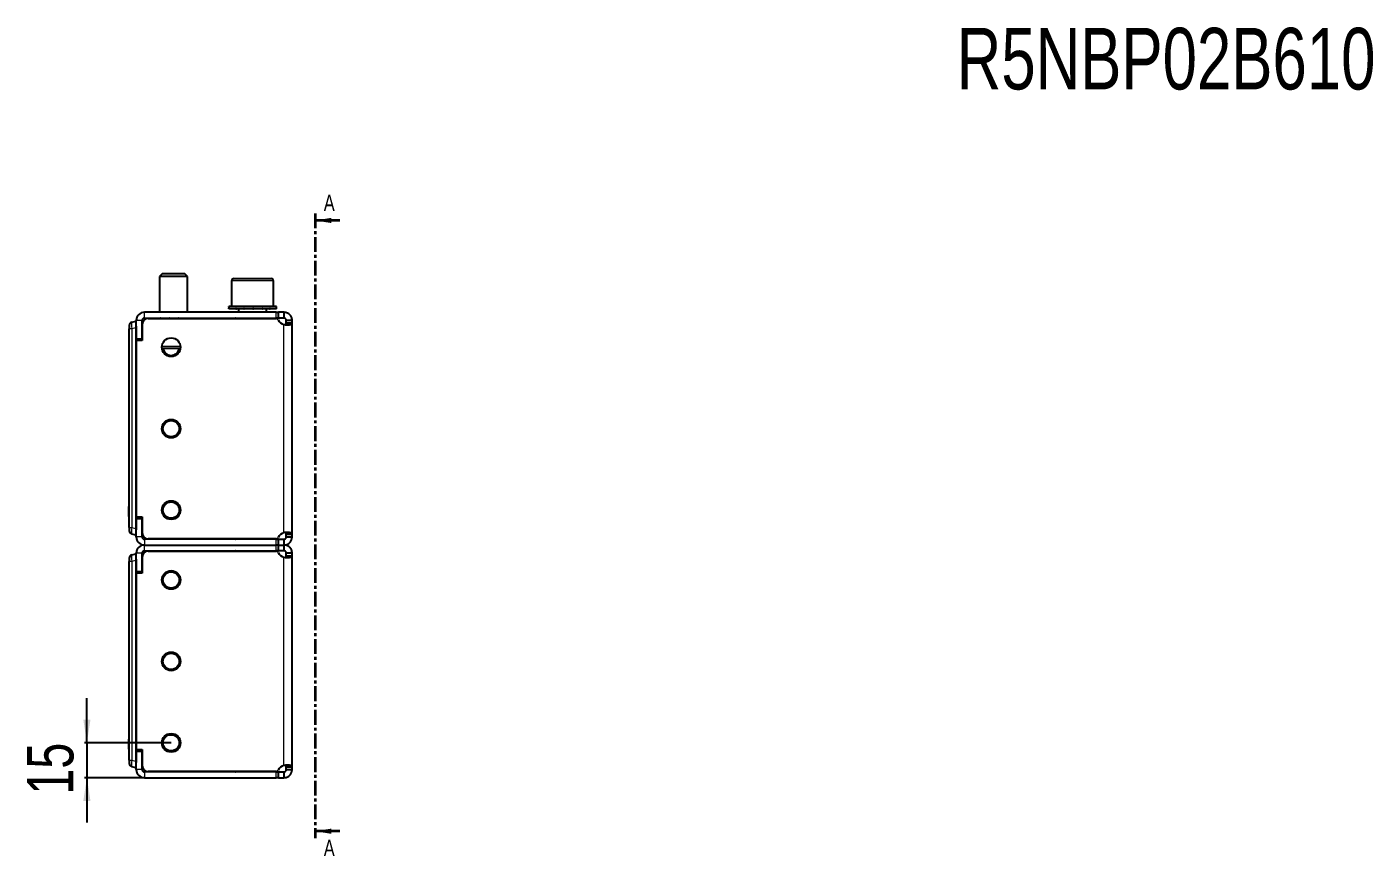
# Model space of a CAD drawing. Header units: millimetres. Extents: x 0 to 2427, y -808 to 612.
# Drawn here: x 712 to 1291, y 256 to 612 of the extents above; entities that cross this region are included whole.
import ezdxf

# ---------------------------------------------------------------- set-up
doc = ezdxf.new("R2010")
doc.units = ezdxf.units.MM
doc.linetypes.add('CENTER', pattern=[10.16, 6.35, -1.27, 1.27, -1.27])
doc.layers.add('FORMAT', color=7, linetype='Continuous')
doc.styles.add('SLDTEXTSTYLE0', font='TXT', dxfattribs={"width": 0.75})
doc.dimstyles.new('SLDDIMSTYLE1', dxfattribs={"dimtxt": 20, "dimasz": 10, "dimexe": 0, "dimexo": 0.0625, "dimgap": 5, "dimtad": 2, "dimdec": 1, "dimrnd": 1e-09, "dimzin": 12, "dimdsep": 46, "dimtxsty": 'SLDTEXTSTYLE0', "dimsah": 1, "dimcen": 0.09, "dimadec": 0, "dimazin": 3, "dimtfac": 1, "dimtmove": 0, "dimatfit": 0, "dimfxl": 0, "dimfrac": 2, "dimtolj": 1, "dimtzin": 12, "dimarcsym": 0})

# ---------------------------------------------------------------- blocks, each defined once
blk = doc.blocks.new('_D_3')
at = {"layer": 'FORMAT'}
for p, q in [((737.73, 304.39), (737.73, 323.62)), ((773.92, 304.39), (736.73, 304.39)), ((737.73, 304.39), (737.73, 289.39)), ((762.42, 289.39), (736.73, 289.39)), ((737.73, 289.39), (737.73, 270.16))]:
    blk.add_line(p, q, dxfattribs=at)
for points in [[(737.73, 304.39), (739.27, 314.39), (736.19, 314.39)], [(737.73, 289.39), (736.19, 279.39), (739.27, 279.39)]]:
    blk.add_solid(points, dxfattribs=at)
at = {"layer": 'FORMAT', "insert": (711.95, 282.11), "char_height": 20, "attachment_point": 1, "rotation": 90, "style": 'SLDTEXTSTYLE0'}
blk.add_mtext('15', dxfattribs=at)

msp = doc.modelspace()

# ---------------------------------------------------------------- linework, layer by layer
at = {"color": 7, "linetype": 'CENTER', "lineweight": 35}
msp.add_line((835.8, 531.87), (835.8, 263.4), dxfattribs=at)
at = {"color": 7, "linetype": 'Continuous', "lineweight": 35}
for p, q in [((846.44, 528.87), (835.8, 528.87)), ((846.44, 266.4), (835.8, 266.4))]:
    msp.add_line(p, q, dxfattribs=at)
at = {"color": 7, "linetype": 'Continuous', "lineweight": 25}
for p, q in [((770.01, 505.89), (768.93, 504.82)), ((768.93, 504.82), (768.93, 489.39)), ((780.93, 504.82), (768.93, 504.82)), ((779.86, 505.89), (770.01, 505.89)), ((780.93, 504.82), (779.86, 505.89)), ((780.93, 489.39), (780.93, 504.82)), ((800.93, 503.89), (816.93, 503.89)), ((816.93, 503.89), (816.93, 503.89)), ((799.93, 502.89), (799.93, 491.89)), ((817.93, 491.89), (817.93, 502.89)), ((798.68, 491.89), (798.68, 490.89)), ((798.68, 491.89), (798.69, 491.89)), ((798.69, 491.89), (798.69, 491.64)), ((799.52, 491.89), (798.69, 491.89)), ((799.52, 491.89), (799.62, 491.89)), ((799.62, 491.89), (799.62, 491.64)), ((801.79, 491.89), (799.62, 491.89)), ((801.79, 491.89), (801.97, 491.89)), ((801.97, 491.89), (801.97, 491.64)), ((805.14, 491.89), (801.97, 491.89)), ((805.14, 491.89), (805.38, 491.89)), ((805.38, 491.89), (805.38, 491.64)), ((809.08, 491.89), (805.38, 491.89)), ((809.08, 491.89), (809.15, 491.89)), ((809.28, 491.89), (809.33, 491.89)), ((809.33, 491.89), (809.33, 491.64)), ((812.99, 491.89), (809.33, 491.89)), ((812.99, 491.89), (813.22, 491.89)), ((813.22, 491.89), (813.22, 491.64)), ((816.28, 491.89), (813.22, 491.89)), ((816.28, 491.89), (816.45, 491.89)), ((816.45, 491.89), (816.45, 491.64)), ((818.46, 491.89), (816.45, 491.89)), ((818.46, 491.89), (818.55, 491.89)), ((818.55, 491.89), (818.55, 491.64)), ((819.18, 491.89), (818.55, 491.89)), ((819.18, 490.89), (819.18, 491.89)), ((819.18, 491.89), (819.18, 491.89)), ((819.03, 489.39), (762.43, 489.39)), ((762.43, 486.89), (819.03, 486.89)), ((764.03, 486.79), (819.01, 486.79)), ((764.68, 486.89), (764.68, 486.79)), ((764.97, 486.89), (764.97, 486.79)), ((766.66, 486.89), (766.66, 486.79)), ((769.61, 486.89), (769.61, 486.79)), ((773.37, 486.89), (773.37, 486.79)), ((777.36, 486.89), (777.36, 486.79)), ((780.99, 486.89), (780.99, 486.79)), ((783.69, 486.89), (783.69, 486.79)), ((785.06, 486.89), (785.06, 486.79)), ((785.18, 486.79), (785.18, 486.89)), ((798.68, 490.89), (798.69, 490.89)), ((798.69, 490.89), (798.69, 491.14)), ((799.52, 490.89), (798.69, 490.89)), ((799.52, 490.89), (799.62, 490.89)), ((799.62, 490.89), (799.62, 491.14)), ((801.79, 490.89), (799.62, 490.89)), ((801.79, 490.89), (801.97, 490.89)), ((801.97, 490.89), (801.97, 491.14)), ((805.14, 490.89), (801.97, 490.89)), ((802.93, 490.89), (802.93, 489.39)), ((805.14, 490.89), (805.38, 490.89)), ((805.38, 490.89), (805.38, 491.14)), ((809.08, 490.89), (805.38, 490.89)), ((809.08, 490.89), (809.23, 490.89)), ((809.23, 490.89), (809.33, 490.89)), ((809.33, 490.89), (809.33, 491.14)), ((812.99, 490.89), (809.33, 490.89)), ((812.99, 490.89), (813.22, 490.89)), ((813.22, 490.89), (813.22, 491.14)), ((816.28, 490.89), (813.22, 490.89)), ((814.93, 489.39), (814.93, 490.89)), ((816.28, 490.89), (816.45, 490.89)), ((816.45, 490.89), (816.45, 491.14)), ((818.46, 490.89), (816.45, 490.89)), ((818.46, 490.89), (818.55, 490.89)), ((818.55, 490.89), (818.55, 491.14)), ((819.18, 490.89), (818.55, 490.89)), ((819.03, 489.39), (820.03, 489.39)), ((820.03, 486.89), (819.03, 486.89)), ((819.18, 490.89), (819.18, 490.89)), ((820.03, 486.89), (820.03, 489.39)), ((822.43, 489.39), (820.03, 489.39)), ((822.43, 486.89), (820.03, 486.89)), ((822.43, 489.39), (822.43, 486.89)), ((755.93, 483.74), (755.93, 482.29)), ((755.93, 407.84), (755.93, 482.29)), ((757.04, 485.19), (758.73, 485.64)), ((758.73, 485.64), (758.93, 485.64)), ((758.73, 482.74), (758.73, 396.54)), ((758.93, 477.94), (758.93, 485.89)), ((758.93, 483.37), (758.93, 395.92)), ((761.43, 477.94), (761.43, 485.89)), ((761.53, 484.29), (761.53, 477.29)), ((825.93, 485.89), (823.43, 485.89)), ((823.43, 484.67), (823.43, 485.89)), ((825.93, 484.67), (823.43, 484.67)), ((825.93, 484.67), (825.93, 485.89)), ((825.93, 394.11), (825.93, 484.67)), ((758.93, 477.94), (761.43, 477.94)), ((758.93, 401.49), (758.93, 477.29)), ((761.53, 477.29), (758.93, 477.29)), ((761.53, 478.87), (761.43, 478.66)), ((777.9, 473.89), (769.96, 473.89)), ((755.73, 405.9), (755.93, 405.9)), ((755.73, 405.55), (755.93, 405.55)), ((755.73, 404.82), (755.73, 405.55)), ((755.93, 399.64), (755.93, 407.84)), ((755.73, 404.82), (755.93, 404.82)), ((755.73, 403.87), (755.73, 403.98)), ((755.73, 402.42), (755.93, 402.42)), ((755.73, 401.88), (755.73, 402.42)), ((755.73, 401.88), (755.93, 401.88)), ((755.73, 401.59), (755.93, 401.59)), ((755.93, 396.99), (755.93, 399.64)), ((758.93, 401.49), (761.53, 401.49)), ((758.93, 400.84), (761.43, 400.84)), ((758.93, 392.89), (758.93, 400.84)), ((761.43, 392.89), (761.43, 400.84)), ((761.53, 400.41), (761.43, 400.63)), ((761.53, 401.49), (761.53, 394.49)), ((755.93, 396.99), (755.93, 395.54)), ((758.73, 393.64), (757.04, 394.09)), ((758.93, 393.64), (758.73, 393.64)), ((823.43, 394.11), (825.93, 394.11)), ((823.43, 392.89), (823.43, 394.11)), ((825.93, 392.89), (825.93, 394.11)), ((819.03, 391.89), (762.43, 391.89)), ((762.43, 389.39), (819.03, 389.39)), ((819.01, 391.99), (764.03, 391.99)), ((819.03, 391.89), (820.03, 391.89)), ((820.03, 389.39), (819.03, 389.39)), ((820.03, 389.39), (820.03, 391.89)), ((820.03, 391.89), (822.43, 391.89)), ((820.03, 386.89), (820.03, 389.39)), ((820.03, 389.39), (822.43, 389.39)), ((822.43, 391.89), (822.43, 389.39)), ((822.43, 389.39), (822.43, 386.89)), ((823.43, 392.89), (825.93, 392.89)), ((755.93, 383.74), (755.93, 382.29)), ((755.93, 307.84), (755.93, 382.29)), ((757.04, 385.19), (758.73, 385.64)), ((758.73, 385.64), (758.93, 385.64)), ((758.73, 382.74), (758.73, 296.54)), ((758.93, 377.94), (758.93, 385.89)), ((758.93, 383.37), (758.93, 295.92)), ((761.43, 377.94), (761.43, 385.89)), ((761.53, 384.29), (761.53, 377.29)), ((762.43, 386.89), (819.03, 386.89)), ((764.03, 386.79), (819.01, 386.79)), ((820.03, 386.89), (819.03, 386.89)), ((822.43, 386.89), (820.03, 386.89)), ((825.93, 385.89), (823.43, 385.89)), ((823.43, 384.67), (823.43, 385.89)), ((825.93, 384.67), (823.43, 384.67)), ((825.93, 384.67), (825.93, 385.89)), ((825.93, 294.11), (825.93, 384.67)), ((758.93, 377.94), (761.43, 377.94)), ((758.93, 301.49), (758.93, 377.29)), ((761.53, 377.29), (758.93, 377.29)), ((761.53, 378.87), (761.43, 378.66)), ((755.93, 299.64), (755.93, 307.84)), ((755.73, 305.9), (755.93, 305.9)), ((755.73, 305.55), (755.93, 305.55)), ((755.73, 304.82), (755.73, 305.55)), ((755.73, 304.82), (755.93, 304.82)), ((755.73, 303.87), (755.73, 303.98)), ((755.73, 302.42), (755.93, 302.42)), ((755.73, 301.88), (755.73, 302.42)), ((755.73, 301.88), (755.93, 301.88)), ((755.73, 301.59), (755.93, 301.59)), ((758.93, 301.49), (761.53, 301.49)), ((761.53, 301.49), (761.53, 294.49)), ((755.93, 296.99), (755.93, 299.64)), ((755.93, 296.99), (755.93, 295.54)), ((758.93, 292.89), (758.93, 300.84)), ((758.93, 300.84), (761.43, 300.84)), ((761.43, 292.89), (761.43, 300.84)), ((761.53, 300.41), (761.43, 300.63)), ((758.73, 293.64), (757.04, 294.09)), ((758.93, 293.64), (758.73, 293.64)), ((819.03, 291.89), (762.43, 291.89)), ((762.43, 289.39), (819.03, 289.39)), ((819.01, 291.99), (764.03, 291.99)), ((819.03, 291.89), (820.03, 291.89)), ((820.03, 289.39), (819.03, 289.39)), ((820.03, 289.39), (820.03, 291.89)), ((820.03, 291.89), (822.43, 291.89)), ((820.03, 289.39), (822.43, 289.39)), ((822.43, 291.89), (822.43, 289.39)), ((823.43, 294.11), (825.93, 294.11)), ((823.43, 292.89), (823.43, 294.11)), ((823.43, 292.89), (825.93, 292.89)), ((825.93, 292.89), (825.93, 294.11))]:
    msp.add_line(p, q, dxfattribs=at)
at = {"color": 8, "linetype": 'Continuous', "lineweight": 18}
for p, q in [((817.93, 502.89), (799.93, 502.89)), ((762.43, 486.89), (762.43, 489.39)), ((819.03, 486.89), (819.03, 489.39)), ((757.04, 482.29), (755.93, 482.29)), ((758.73, 482.74), (757.04, 482.29)), ((757.04, 482.29), (757.04, 396.99)), ((761.43, 485.89), (758.93, 485.89)), ((822.43, 394.67), (822.43, 484.12)), ((759.13, 477.94), (759.13, 477.29)), ((769.96, 474.89), (777.9, 474.89)), ((755.73, 403.7), (755.93, 403.7)), ((759.13, 401.49), (759.13, 400.84)), ((755.93, 396.99), (757.04, 396.99)), ((757.04, 396.99), (758.73, 396.54)), ((761.43, 392.89), (758.93, 392.89)), ((762.43, 391.89), (762.43, 389.39)), ((762.43, 386.89), (762.43, 389.39)), ((819.03, 389.39), (819.03, 391.89)), ((819.03, 386.89), (819.03, 389.39)), ((757.04, 382.29), (755.93, 382.29)), ((758.73, 382.74), (757.04, 382.29)), ((757.04, 382.29), (757.04, 296.99)), ((761.43, 385.89), (758.93, 385.89)), ((822.43, 294.67), (822.43, 384.12)), ((759.13, 377.94), (759.13, 377.29)), ((755.73, 303.7), (755.93, 303.7)), ((759.13, 301.49), (759.13, 300.84)), ((755.93, 296.99), (757.04, 296.99)), ((757.04, 296.99), (758.73, 296.54)), ((761.43, 292.89), (758.93, 292.89)), ((762.43, 291.89), (762.43, 289.39)), ((819.03, 289.39), (819.03, 291.89))]:
    msp.add_line(p, q, dxfattribs=at)
at = {"color": 7, "linetype": 'Continuous', "lineweight": 25}
for centre, radius in [((773.93, 474.39), 4), ((773.93, 439.39), 4), ((773.93, 439.39), 3.5), ((773.93, 404.39), 4), ((773.93, 404.39), 3.5), ((773.93, 374.39), 4), ((773.93, 374.39), 3.5), ((773.93, 339.39), 4), ((773.93, 339.39), 3.5), ((773.93, 304.39), 4), ((773.93, 304.39), 3.5)]:
    msp.add_circle(centre, radius, dxfattribs=at)
for centre, radius, start, end in [((800.93, 502.89), 1, 90, 180), ((816.93, 502.89), 1, 0, 90), ((762.43, 485.89), 3.5, 90, 180), ((762.43, 485.89), 1, 90, 180), ((764.03, 484.29), 2.5, 90, 180), ((801.58, 486.54), 0.35, 45.58469, 90), ((816.28, 486.54), 0.35, 90, 134.41531), ((819.01, 485.79), 1, 22.88538, 90), ((823.15, 487.54), 3.5, 202.88538, 258.10519), ((757.43, 483.74), 1.5, 105, 180), ((773.93, 474.39), 3.5, 188.21321, 351.78679), ((757.43, 395.54), 1.5, 180, 255), ((764.03, 394.49), 2.5, 180, 270), ((823.15, 391.24), 3.5, 101.89481, 157.11462), ((762.43, 392.89), 3.5, 180, 270), ((762.43, 385.89), 3.5, 90, 180), ((762.43, 392.89), 1, 180, 270), ((801.58, 392.24), 0.35, 270, 314.41531), ((816.28, 392.24), 0.35, 225.58469, 270), ((819.01, 392.99), 1, 270, 337.11462), ((757.43, 383.74), 1.5, 105, 180), ((762.43, 385.89), 1, 90, 180), ((764.03, 384.29), 2.5, 90, 180), ((801.58, 386.54), 0.35, 45.58469, 90), ((816.28, 386.54), 0.35, 90, 134.41531), ((819.01, 385.79), 1, 22.88538, 90), ((823.15, 387.54), 3.5, 202.88538, 258.10519), ((757.43, 295.54), 1.5, 180, 255), ((762.43, 292.89), 3.5, 180, 270), ((762.43, 292.89), 1, 180, 270), ((764.03, 294.49), 2.5, 180, 270), ((801.58, 292.24), 0.35, 270, 314.41531), ((816.28, 292.24), 0.35, 225.58469, 270), ((819.01, 292.99), 1, 270, 337.11462), ((823.15, 291.24), 3.5, 101.89481, 157.11462)]:
    msp.add_arc(centre, radius, start, end, dxfattribs=at)
at = {"color": 8, "linetype": 'Continuous', "lineweight": 18}
for centre, major_axis, start_param, end_param in [((757.43, 482.19), (-0.38, 3), 0.016741, 1.520499), ((757.43, 397.1), (0.38, 3), 1.621093, 3.124852), ((757.43, 382.19), (-0.38, 3), 0.016741, 1.520499), ((757.43, 297.1), (0.38, 3), 1.621093, 3.124852)]:
    msp.add_ellipse(centre, major_axis=major_axis, ratio=0.123038, start_param=start_param, end_param=end_param, dxfattribs=at)
at = {"color": 7, "linetype": 'Continuous', "lineweight": 25}
for centre, major_axis, start_param, end_param in [((770.32, 485.64), (-11.57, -3.1), 6.030113, 6.216148), ((770.32, 393.64), (-11.57, 3.1), 0.067037, 0.253072), ((770.32, 385.64), (-11.57, -3.1), 6.030113, 6.216148), ((770.32, 293.64), (-11.57, 3.1), 0.067037, 0.253072)]:
    msp.add_ellipse(centre, major_axis=major_axis, ratio=0.250563, start_param=start_param, end_param=end_param, dxfattribs=at)
for points, knots in [([(798.69, 491.64), (798.69, 491.68), (798.69, 491.75), (798.68, 491.83), (798.68, 491.87), (798.68, 491.89)], [0, 0, 0, 0, 0.499981, 0.749988, 1, 1, 1, 1]), ([(799.62, 491.64), (799.6, 491.68), (799.58, 491.75), (799.54, 491.83), (799.53, 491.87), (799.52, 491.89)], [0, 0, 0, 0, 0.499981, 0.749988, 1, 1, 1, 1]), ([(801.97, 491.64), (801.94, 491.68), (801.89, 491.75), (801.83, 491.83), (801.8, 491.87), (801.79, 491.89)], [0, 0, 0, 0, 0.499981, 0.749988, 1, 1, 1, 1]), ([(805.38, 491.64), (805.34, 491.68), (805.28, 491.75), (805.2, 491.83), (805.16, 491.87), (805.14, 491.89)], [0, 0, 0, 0, 0.4999808, 0.7499881, 1, 1, 1, 1]), ([(809.33, 491.64), (809.29, 491.68), (809.22, 491.75), (809.14, 491.83), (809.1, 491.87), (809.08, 491.89)], [0, 0, 0, 0, 0.499981, 0.749988, 1, 1, 1, 1]), ([(809.33, 491.64), (809.31, 491.71), (809.28, 491.84), (809.24, 491.88), (809.23, 491.89)], [0, 0, 0, 0, 0.561794, 1, 1, 1, 1]), ([(813.22, 491.64), (813.18, 491.68), (813.12, 491.75), (813.05, 491.83), (813.01, 491.87), (812.99, 491.89)], [0, 0, 0, 0, 0.499981, 0.749988, 1, 1, 1, 1]), ([(816.45, 491.64), (816.43, 491.68), (816.38, 491.75), (816.33, 491.83), (816.3, 491.87), (816.28, 491.89)], [0, 0, 0, 0, 0.499981, 0.749988, 1, 1, 1, 1]), ([(818.55, 491.64), (818.53, 491.68), (818.51, 491.75), (818.48, 491.83), (818.46, 491.87), (818.46, 491.89)], [0, 0, 0, 0, 0.499981, 0.749988, 1, 1, 1, 1]), ([(764.94, 486.79), (764.94, 486.8), (764.93, 486.84), (764.92, 486.87), (764.92, 486.89)], [0, 0, 0, 0, 0.374848, 1, 1, 1, 1]), ([(766.57, 486.79), (766.57, 486.8), (766.55, 486.84), (766.53, 486.87), (766.52, 486.89)], [0, 0, 0, 0, 0.374848, 1, 1, 1, 1]), ([(769.48, 486.79), (769.47, 486.8), (769.44, 486.84), (769.41, 486.87), (769.4, 486.89)], [0, 0, 0, 0, 0.374848, 1, 1, 1, 1]), ([(773.22, 486.79), (773.21, 486.8), (773.17, 486.84), (773.14, 486.87), (773.12, 486.89)], [0, 0, 0, 0, 0.374848, 1, 1, 1, 1]), ([(777.22, 486.79), (777.2, 486.8), (777.17, 486.84), (777.14, 486.87), (777.12, 486.89)], [0, 0, 0, 0, 0.374848, 1, 1, 1, 1]), ([(780.87, 486.79), (780.86, 486.8), (780.83, 486.84), (780.8, 486.87), (780.78, 486.89)], [0, 0, 0, 0, 0.374848, 1, 1, 1, 1]), ([(783.61, 486.79), (783.61, 486.8), (783.59, 486.84), (783.57, 486.87), (783.56, 486.89)], [0, 0, 0, 0, 0.374848, 1, 1, 1, 1]), ([(785.04, 486.79), (785.04, 486.8), (785.03, 486.84), (785.02, 486.87), (785.02, 486.89)], [0, 0, 0, 0, 0.374848, 1, 1, 1, 1]), ([(798.68, 490.89), (798.68, 490.91), (798.68, 490.95), (798.69, 491.04), (798.69, 491.1), (798.69, 491.14)], [0, 0, 0, 0, 0.25014, 0.50028, 1, 1, 1, 1]), ([(799.52, 490.89), (799.53, 490.91), (799.54, 490.95), (799.58, 491.04), (799.6, 491.1), (799.62, 491.14)], [0, 0, 0, 0, 0.25014, 0.50028, 1, 1, 1, 1]), ([(801.79, 490.89), (801.8, 490.91), (801.83, 490.95), (801.89, 491.04), (801.94, 491.1), (801.97, 491.14)], [0, 0, 0, 0, 0.25014, 0.50028, 1, 1, 1, 1]), ([(805.14, 490.89), (805.16, 490.91), (805.2, 490.95), (805.28, 491.04), (805.34, 491.1), (805.38, 491.14)], [0, 0, 0, 0, 0.25014, 0.50028, 1, 1, 1, 1]), ([(809.08, 490.89), (809.1, 490.91), (809.14, 490.95), (809.22, 491.04), (809.29, 491.1), (809.33, 491.14)], [0, 0, 0, 0, 0.2501401, 0.5002802, 1, 1, 1, 1]), ([(809.33, 491.14), (809.31, 491.07), (809.28, 490.94), (809.24, 490.91), (809.23, 490.89)], [0, 0, 0, 0, 0.561794, 1, 1, 1, 1]), ([(812.99, 490.89), (813.01, 490.91), (813.05, 490.95), (813.12, 491.04), (813.18, 491.1), (813.22, 491.14)], [0, 0, 0, 0, 0.25014, 0.50028, 1, 1, 1, 1]), ([(816.28, 490.89), (816.3, 490.91), (816.33, 490.95), (816.38, 491.04), (816.43, 491.1), (816.45, 491.14)], [0, 0, 0, 0, 0.25014, 0.50028, 1, 1, 1, 1]), ([(818.46, 490.89), (818.46, 490.91), (818.48, 490.95), (818.51, 491.04), (818.53, 491.1), (818.55, 491.14)], [0, 0, 0, 0, 0.25014, 0.50028, 1, 1, 1, 1]), ([(825.93, 485.89), (825.92, 486.15), (825.88, 486.64), (825.6, 487.46), (825.14, 488.17), (824.51, 488.74), (823.89, 489.1), (823.19, 489.34), (822.69, 489.37), (822.43, 489.39)], [0, 0, 0, 0, 0.144067, 0.271276, 0.474907, 0.597997, 0.726338, 0.860245, 1, 1, 1, 1]), ([(823.43, 485.89), (823.42, 486.03), (823.4, 486.22), (823.27, 486.44), (823.16, 486.58), (823.03, 486.7), (822.85, 486.81), (822.64, 486.88), (822.5, 486.89), (822.43, 486.89)], [0, 0, 0, 0, 0.294103, 0.406373, 0.497014, 0.611853, 0.731691, 0.860101, 1, 1, 1, 1]), ([(822.43, 484.12), (822.75, 484.1), (823.34, 484.07), (824.28, 484.06), (825.15, 484.1), (825.81, 484.31), (825.89, 484.55), (825.93, 484.67)], [0, 0, 0, 0, 0.17084, 0.319217, 0.548103, 0.767822, 1, 1, 1, 1]), ([(822.9, 484.07), (822.91, 484.07), (822.97, 484.06), (823.08, 484.08), (823.21, 484.12), (823.3, 484.21), (823.41, 484.38), (823.42, 484.55), (823.43, 484.67)], [0, 0, 0, 0, 0.0104995, 0.1675947, 0.3010267, 0.4506494, 0.615637, 1, 1, 1, 1]), ([(755.73, 405.55), (755.73, 405.66), (755.73, 405.86), (755.73, 405.89), (755.73, 405.9)], [0, 0, 0, 0, 0.5368, 1, 1, 1, 1]), ([(755.73, 403.7), (755.73, 403.86), (755.73, 404.2), (755.73, 404.62), (755.73, 404.8), (755.73, 404.89)], [0, 0, 0, 0, 0.3469857, 0.7021684, 1, 1, 1, 1]), ([(755.73, 402.54), (755.73, 402.57), (755.73, 402.7), (755.73, 403.11), (755.73, 403.5), (755.73, 403.7)], [0, 0, 0, 0, 0.136302, 0.576865, 1, 1, 1, 1]), ([(755.73, 401.59), (755.73, 401.6), (755.73, 401.63), (755.73, 401.8), (755.73, 401.88)], [0, 0, 0, 0, 0.5776526, 1, 1, 1, 1]), ([(825.93, 394.11), (825.88, 394.24), (825.79, 394.46), (825.22, 394.65), (824.62, 394.72), (823.99, 394.74), (823.25, 394.73), (822.71, 394.69), (822.43, 394.67)], [0, 0, 0, 0, 0.254149, 0.448213, 0.574908, 0.708872, 0.850468, 1, 1, 1, 1]), ([(823.43, 394.11), (823.42, 394.23), (823.4, 394.44), (823.25, 394.65), (823.11, 394.69), (823.07, 394.71)], [0, 0, 0, 0, 0.488232, 0.819706, 1, 1, 1, 1]), ([(822.43, 391.89), (822.52, 391.9), (822.67, 391.91), (822.88, 391.99), (823.04, 392.09), (823.18, 392.22), (823.28, 392.36), (823.4, 392.59), (823.42, 392.77), (823.43, 392.89)], [0, 0, 0, 0, 0.156786, 0.290809, 0.403501, 0.497298, 0.607133, 0.726181, 1, 1, 1, 1]), ([(822.43, 389.39), (822.73, 389.41), (823.28, 389.45), (824.18, 389.81), (825.06, 390.47), (825.79, 391.58), (825.88, 392.45), (825.93, 392.89)], [0, 0, 0, 0, 0.16069, 0.301312, 0.521951, 0.753573, 1, 1, 1, 1]), ([(825.93, 385.89), (825.92, 386.15), (825.88, 386.64), (825.6, 387.46), (825.14, 388.17), (824.51, 388.74), (823.89, 389.1), (823.19, 389.34), (822.69, 389.37), (822.43, 389.39)], [0, 0, 0, 0, 0.144067, 0.271276, 0.474907, 0.597997, 0.726338, 0.860245, 1, 1, 1, 1]), ([(823.43, 385.89), (823.42, 386.03), (823.4, 386.22), (823.27, 386.44), (823.16, 386.58), (823.03, 386.7), (822.85, 386.81), (822.64, 386.88), (822.5, 386.89), (822.43, 386.89)], [0, 0, 0, 0, 0.2941026, 0.4063735, 0.4970139, 0.6118531, 0.7316911, 0.860101, 1, 1, 1, 1]), ([(822.43, 384.12), (822.75, 384.1), (823.34, 384.07), (824.28, 384.06), (825.15, 384.1), (825.81, 384.31), (825.89, 384.55), (825.93, 384.67)], [0, 0, 0, 0, 0.17084, 0.319217, 0.548103, 0.767822, 1, 1, 1, 1]), ([(822.9, 384.07), (822.91, 384.07), (822.97, 384.06), (823.08, 384.08), (823.21, 384.12), (823.3, 384.21), (823.41, 384.38), (823.42, 384.55), (823.43, 384.67)], [0, 0, 0, 0, 0.010499, 0.167595, 0.301027, 0.450649, 0.615637, 1, 1, 1, 1]), ([(755.73, 305.55), (755.73, 305.66), (755.73, 305.86), (755.73, 305.89), (755.73, 305.9)], [0, 0, 0, 0, 0.5368, 1, 1, 1, 1]), ([(755.73, 303.7), (755.73, 303.86), (755.73, 304.2), (755.73, 304.62), (755.73, 304.8), (755.73, 304.89)], [0, 0, 0, 0, 0.3469857, 0.7021684, 1, 1, 1, 1]), ([(755.73, 302.54), (755.73, 302.57), (755.73, 302.7), (755.73, 303.11), (755.73, 303.5), (755.73, 303.7)], [0, 0, 0, 0, 0.136302, 0.576865, 1, 1, 1, 1]), ([(755.73, 301.59), (755.73, 301.6), (755.73, 301.63), (755.73, 301.8), (755.73, 301.88)], [0, 0, 0, 0, 0.5776526, 1, 1, 1, 1]), ([(825.93, 294.11), (825.88, 294.24), (825.79, 294.46), (825.22, 294.65), (824.62, 294.72), (823.99, 294.74), (823.25, 294.73), (822.71, 294.69), (822.43, 294.67)], [0, 0, 0, 0, 0.254149, 0.448213, 0.574908, 0.708872, 0.850468, 1, 1, 1, 1]), ([(822.43, 291.89), (822.52, 291.9), (822.67, 291.91), (822.88, 291.99), (823.04, 292.09), (823.18, 292.22), (823.28, 292.36), (823.4, 292.59), (823.42, 292.77), (823.43, 292.89)], [0, 0, 0, 0, 0.156786, 0.290809, 0.403501, 0.497298, 0.607133, 0.726181, 1, 1, 1, 1]), ([(822.43, 289.39), (822.73, 289.41), (823.28, 289.45), (824.18, 289.81), (825.06, 290.47), (825.79, 291.58), (825.88, 292.45), (825.93, 292.89)], [0, 0, 0, 0, 0.16069, 0.301312, 0.521951, 0.753573, 1, 1, 1, 1]), ([(823.43, 294.11), (823.42, 294.23), (823.4, 294.44), (823.25, 294.65), (823.11, 294.69), (823.07, 294.71)], [0, 0, 0, 0, 0.488232, 0.819706, 1, 1, 1, 1])]:
    msp.add_open_spline(points, degree=3, knots=knots, dxfattribs=at)
at = {"color": 7, "linetype": 'Continuous', "lineweight": 35}
for points in [[(835.8, 528.87), (842.8, 527.75), (842.8, 529.99)], [(835.8, 266.4), (842.8, 265.28), (842.8, 267.52)]]:
    msp.add_solid(points, dxfattribs=at)

# ---------------------------------------------------------------- texts
at = {"color": 7, "linetype": 'Continuous', "char_height": 7, "attachment_point": 1, "style": 'SLDTEXTSTYLE0'}
for insert in [(839.55, 539.95), (839.55, 262.72)]:
    msp.add_mtext('A', dxfattribs=dict(at, insert=insert))
at = {"layer": 'FORMAT', "insert": (1111.58, 611.64), "char_height": 26.4583, "attachment_point": 1, "style": 'SLDTEXTSTYLE0'}
msp.add_mtext('R5NBP02B610', dxfattribs=at)

# ---------------------------------------------------------------- dimensions: what is measured, and where the dimension line sits
at = {"layer": 'FORMAT'}
dim = msp.add_linear_dim(base=(737.73, 289.39), p1=(773.93, 304.39), p2=(762.43, 289.39), angle=90, dimstyle='SLDDIMSTYLE1', dxfattribs=at)
dim.commit()
dim.dimension.update_dxf_attribs({"geometry": '_D_3', "text_midpoint": (737.73, 296.89), "dimtype": 160})

doc.saveas('drawing.dxf')
